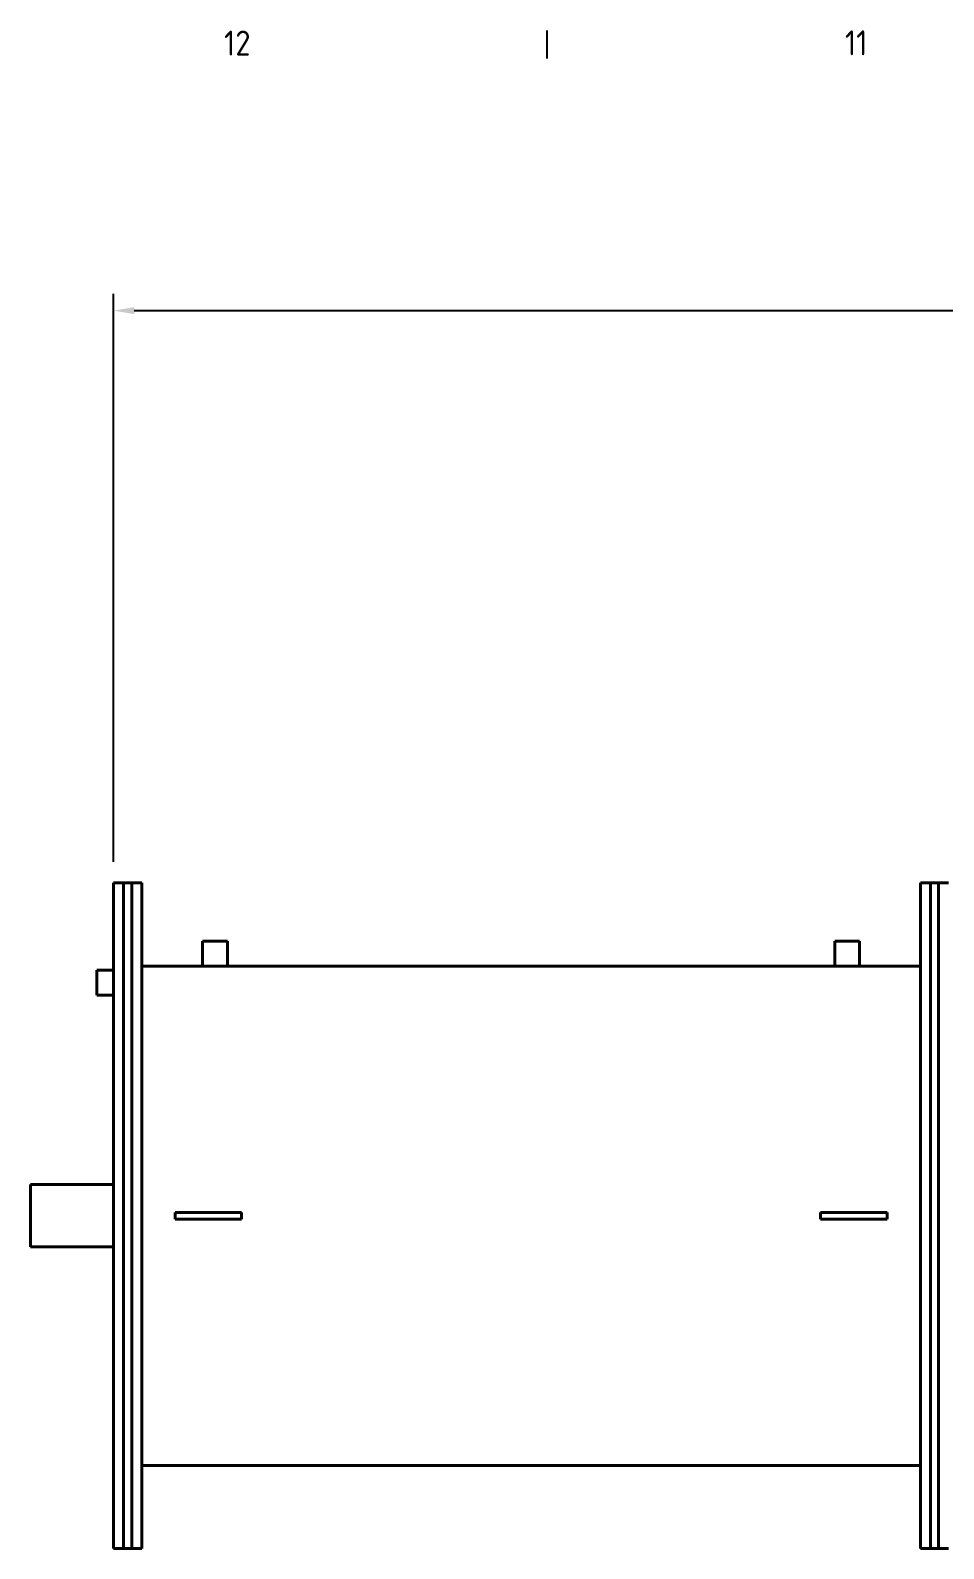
# Model space of a CAD drawing. Header units: millimetres. Extents: x 0 to 5945, y 0 to 4205.
# Drawn here: x 1547 to 2096, y 3210 to 4122 of the extents above; entities that cross this region are included whole.
import ezdxf

# ---------------------------------------------------------------- set-up
doc = ezdxf.new("R2010")
doc.units = ezdxf.units.MM
doc.header["$LTSCALE"] = 5
doc.layers.get('0').update_dxf_attribs({"color": 3, "lineweight": 25})
for name, color, linetype, lineweight in [('가시적인 것(ISO)', 3, 'Continuous', 40), ('경계(ISO)', 7, 'Continuous', 25), ('치수(ISO)', 2, 'Continuous', 25)]:
    doc.layers.add(name, color=color, linetype=linetype, lineweight=lineweight)
doc.styles.add('문자 텍스트_M2B', font='isocp.shx')
doc.styles.add('치수 텍스트_PSTEK_POSCO', font='isocp.shx')
doc.dimstyles.new('치수_PSTEK_POSCO', dxfattribs={"dimscale": 5, "dimtxt": 3.5, "dimasz": 2.5, "dimexe": 2, "dimexo": 2.5, "dimgap": 1, "dimtad": 1, "dimrnd": 1e-08, "dimdsep": 46, "dimtxsty": '치수 텍스트_PSTEK_POSCO', "dimcen": 0.09, "dimdle": 10, "dimclrd": 7, "dimclre": 7, "dimclrt": 2, "dimadec": 1, "dimazin": 2, "dimtfac": 1, "dimtmove": 0, "dimatfit": 3, "dimfxl": 0, "dimtolj": 1, "dimlwd": -1, "dimlwe": -1, "dimarcsym": 0})

# ---------------------------------------------------------------- blocks, each defined once
blk = doc.blocks.new('경계 Default Border')
at = {"layer": '경계(ISO)'}
blk.add_line((371.56, 821), (371.56, 824.4), dxfattribs=at)
at = {"layer": '경계(ISO)', "color": 2, "char_height": 3, "attachment_point": 7, "style": '문자 텍스트_M2B'}
for s, insert in [('12', (332.72, 821.37)), ('11', (407.37, 821.4))]:
    blk.add_mtext(s, dxfattribs=dict(at, insert=insert))
blk = doc.blocks.new('*D40')
at = {"layer": 'Defpoints', "color": 0}
for p in [(2924.17, 3953.64), (1597.17, 3609.92), (2924.17, 3473.92)]:
    blk.add_point(p, dxfattribs=at)
at = {"layer": '치수(ISO)', "color": 7}
for p, q in [((1597.17, 3622.42), (1597.17, 3963.64)), ((2924.17, 3486.42), (2924.17, 3963.64)), ((1609.67, 3953.64), (2911.67, 3953.64))]:
    blk.add_line(p, q, dxfattribs=at)
for points in [[(1609.67, 3955.73), (1609.67, 3951.56), (1597.17, 3953.64)], [(2911.67, 3955.73), (2911.67, 3951.56), (2924.17, 3953.64)]]:
    blk.add_solid(points, dxfattribs=at)
at = {"layer": '치수(ISO)', "color": 2, "insert": (2240.54, 3967.4), "char_height": 17.5, "attachment_point": 4, "style": '치수 텍스트_PSTEK_POSCO'}
blk.add_mtext('\\A1;1327', dxfattribs=at)

msp = doc.modelspace()

# ---------------------------------------------------------------- linework, layer by layer
at = {"layer": '가시적인 것(ISO)'}
for p, q in [((1597.168, 3209.915), (1597.168, 3609.915)), ((1597.168, 3609.915), (1603.168, 3609.915)), ((1603.168, 3609.915), (1603.168, 3209.915)), ((1603.168, 3609.915), (1608.168, 3609.915)), ((1603.168, 3209.915), (1603.168, 3609.915)), ((1608.168, 3209.915), (1608.168, 3609.915)), ((1608.168, 3209.915), (1608.168, 3609.915)), ((1608.168, 3609.915), (1614.168, 3609.915)), ((1614.168, 3209.915), (1614.168, 3609.915)), ((2082.168, 3609.915), (2082.168, 3209.915)), ((2088.168, 3609.915), (2082.168, 3609.915)), ((2088.168, 3609.915), (2088.168, 3209.915)), ((2093.168, 3609.915), (2088.168, 3609.915)), ((2088.168, 3609.915), (2088.168, 3209.915)), ((2093.168, 3609.915), (2093.168, 3209.915)), ((2099.168, 3609.915), (2093.168, 3609.915)), ((2093.168, 3209.915), (2093.168, 3609.915)), ((1650.668, 3574.915), (1665.668, 3574.915)), ((1650.668, 3559.915), (1650.668, 3574.915)), ((1665.668, 3559.915), (1665.668, 3574.915)), ((2045.668, 3574.915), (2030.668, 3574.915)), ((2030.668, 3574.915), (2030.668, 3559.915)), ((2045.668, 3574.915), (2045.668, 3559.915)), ((1587.168, 3557.415), (1587.168, 3542.415)), ((1597.168, 3557.415), (1587.168, 3557.415)), ((1650.668, 3559.915), (1614.168, 3559.915)), ((2030.668, 3559.915), (1665.668, 3559.915)), ((2082.168, 3559.915), (2045.668, 3559.915)), ((1597.168, 3542.415), (1587.168, 3542.415)), ((1547.168, 3428.665), (1547.168, 3391.165)), ((1597.168, 3428.665), (1547.168, 3428.665)), ((1674.168, 3411.915), (1634.168, 3411.915)), ((1634.168, 3411.915), (1634.168, 3407.915)), ((1674.168, 3411.915), (1674.168, 3407.915)), ((2022.168, 3411.915), (2062.168, 3411.915)), ((2022.168, 3411.915), (2022.168, 3407.915)), ((2062.168, 3411.915), (2062.168, 3407.915)), ((1634.168, 3407.915), (1674.168, 3407.915)), ((2062.168, 3407.915), (2022.168, 3407.915)), ((1597.168, 3391.165), (1547.168, 3391.165)), ((2082.168, 3259.915), (1614.168, 3259.915)), ((1597.168, 3209.915), (1603.168, 3209.915)), ((1603.168, 3209.915), (1608.168, 3209.915)), ((1608.168, 3209.915), (1614.168, 3209.915)), ((2088.168, 3209.915), (2082.168, 3209.915)), ((2093.168, 3209.915), (2088.168, 3209.915)), ((2099.168, 3209.915), (2093.168, 3209.915))]:
    msp.add_line(p, q, dxfattribs=at)
for points, knots in [([(1658.168, 3559.728), (1657.226, 3559.728), (1656.221, 3559.738), (1654.373, 3559.773), (1653.53, 3559.798), (1652.198, 3559.845), (1651.621, 3559.87), (1650.856, 3559.906), (1650.743, 3559.911), (1650.668, 3559.915)], [2.2605244, 2.2605244, 2.2605244, 2.2605244, 2.54309, 2.54309, 2.8256556, 2.8256556, 3.1082211, 3.1082211, 3.3907867, 3.3907867, 3.3907867, 3.3907867]), ([(1665.668, 3559.915), (1665.592, 3559.911), (1665.479, 3559.906), (1664.714, 3559.87), (1664.137, 3559.845), (1662.805, 3559.798), (1661.962, 3559.773), (1660.114, 3559.738), (1659.109, 3559.728), (1658.168, 3559.728)], [5.6513111, 5.6513111, 5.6513111, 5.6513111, 5.9338766, 5.9338766, 6.2164422, 6.2164422, 6.4990077, 6.4990077, 6.7815733, 6.7815733, 6.7815733, 6.7815733]), ([(2038.168, 3559.728), (2037.226, 3559.728), (2036.221, 3559.738), (2034.373, 3559.773), (2033.53, 3559.798), (2032.198, 3559.845), (2031.621, 3559.87), (2030.856, 3559.906), (2030.743, 3559.911), (2030.668, 3559.915)], [0, 0, 0, 0, 0.2825656, 0.2825656, 0.5651312, 0.5651312, 0.8476967, 0.8476967, 1.1302622, 1.1302622, 1.1302622, 1.1302622]), ([(2045.668, 3559.915), (2045.592, 3559.911), (2045.479, 3559.906), (2044.714, 3559.87), (2044.137, 3559.845), (2042.805, 3559.798), (2041.962, 3559.773), (2040.114, 3559.738), (2039.109, 3559.728), (2038.168, 3559.728)], [3.3907867, 3.3907867, 3.3907867, 3.3907867, 3.6733522, 3.6733522, 3.9559177, 3.9559177, 4.2384833, 4.2384833, 4.5210489, 4.5210489, 4.5210489, 4.5210489])]:
    msp.add_open_spline(points, degree=3, knots=knots, dxfattribs=at)

# ---------------------------------------------------------------- block references
at = {"xscale": 5, "yscale": 5, "zscale": 5}
msp.add_blockref('경계 Default Border', (0, 0), dxfattribs=at)

# ---------------------------------------------------------------- dimensions: what is measured, and where the dimension line sits
at = {"layer": '치수(ISO)', "color": 7}
dim = msp.add_linear_dim(base=(2924.168, 3953.643), p1=(1597.168, 3609.915), p2=(2924.168, 3473.915), angle=180, dimstyle='치수_PSTEK_POSCO', override={"dimdec": 2, "dimtp": 0, "dimtm": 0, "dimtdec": 2, "dimtofl": 0, "dimatfit": 1}, dxfattribs=at)
dim.commit()
dim.dimension.update_dxf_attribs({"geometry": '*D40', "text_midpoint": (2260.668, 3953.643), "dimtype": 160})

doc.saveas('drawing.dxf')
